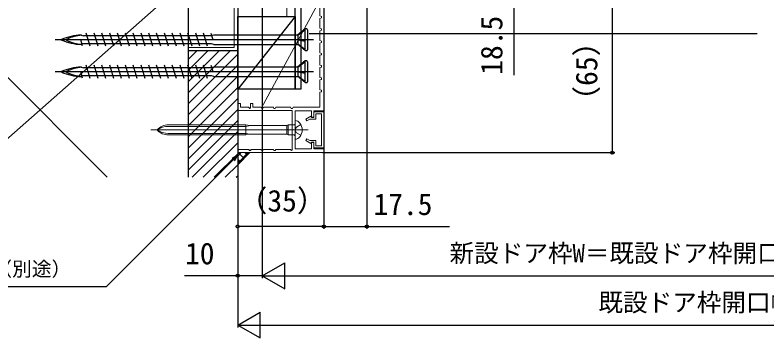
# Model space of a CAD drawing. Units: millimetres, scale not verified. Extents: x -525 to 525, y -783 to 779.
# Drawn here: x -311.5 to -5.9, y 61.4 to 192.6 of the extents above; entities that cross this region are included whole.
import ezdxf
from ezdxf.enums import TextEntityAlignment as Align

# ---------------------------------------------------------------- set-up
doc = ezdxf.new("R2010")
doc.units = ezdxf.units.MM
doc.header["$LTSCALE"] = 4
doc.layers.add('0-2_YKK_11', color=30, linetype='Continuous', lineweight=18)
for name, color, linetype in [('0-5_YKK_13', 4, 'Continuous'), ('0-7_YKK_D', 6, 'Continuous'), ('0-9_YSS_K', 3, 'Continuous'), ('0-A_YSS_KE', 3, 'Continuous')]:
    doc.layers.add(name, color=color, linetype=linetype)
doc.styles.add('ＭＳ ゴシック', font='')
doc.styles.get('ＭＳ ゴシック').set_extended_font_data('MS Gothic')

msp = doc.modelspace()

# ---------------------------------------------------------------- linework, layer by layer
at = {"layer": '0-2_YKK_11', "color": 7}
for p, q in [((-201.02, 144.152), (-201.02, 147.652)), ((-197.651, 149.702), (-197.7, 149.702)), ((-192.325, 145.902), (-256.358, 145.902)), ((-217.7, 143.852), (-249.184, 143.852))]:
    msp.add_line(p, q, dxfattribs=at)
at = {"layer": '0-2_YKK_11'}
msp.add_line((-211.417, 137.838), (-211.356, 137.72), dxfattribs=at)
at = {"layer": '0-2_YKK_11', "color": 4}
msp.add_lwpolyline([(-260.45, 207.201), (-222.4, 207.201), (-222.4, 179.401), (-241, 179.401), (-241, 178.201), (-221, 178.201), (-221, 191.901), (-201, 191.901), (-201, 198.201)], dxfattribs=at)
at = {"layer": '0-2_YKK_11'}
for points in [[(-211, 154.602), (-211.356, 154.82), (-186, 201.702), (-186, 153.702), (-190, 153.702), (-190, 151.002), (-191, 151.002), (-191, 153.702), (-197.7, 153.702), (-197.7, 138.202), (-191, 138.202), (-191, 140.902), (-190, 140.902), (-190, 138.202), (-186, 138.202), (-186, 136.702), (-211, 136.702), (-221, 136.702)], [(-187.6, 196.202), (-187.6, 192.202), (-186.9, 192.005), (-186.9, 191.399), (-187.6, 191.202), (-187.6, 187.202), (-186.9, 187.005), (-186.9, 186.399), (-187.6, 186.202), (-187.6, 182.202), (-186.9, 182.005), (-186.9, 181.399), (-187.6, 181.202), (-187.6, 177.202), (-186.9, 177.005), (-186.9, 176.399), (-187.6, 176.202), (-187.6, 172.202), (-186.9, 172.005), (-186.9, 171.399), (-187.6, 171.202), (-187.6, 167.202), (-186.9, 167.005), (-186.9, 166.399), (-187.6, 166.202), (-187.6, 162.202), (-186.9, 162.005), (-186.9, 161.399), (-187.6, 161.202), (-187.6, 155.102), (-198.5, 155.102), (-198.755, 154.602), (-199.245, 154.602), (-199.5, 155.102), (-205.5, 155.102)], [(-211.357, 154.82), (-211.5, 155.102), (-214.8, 155.102), (-214.8, 156.702), (-215.8, 156.702), (-215.8, 154.731), (-216.092, 154.611), (-216.583, 155.102), (-219.8, 155.102), (-219.8, 156.702), (-220.8, 156.702), (-220.8, 154.802)], [(-220.8, 154.802), (-220.8, 153.802), (-211, 153.802), (-211, 154.602)], [(-220.644, 137.72), (-220.5, 138.002), (-216.5, 138.002), (-216.245, 137.502), (-215.755, 137.502), (-215.5, 138.002), (-211.5, 138.002), (-211.357, 137.72), (-211, 137.502), (-210.644, 137.72), (-210.5, 138.002), (-206.5, 138.002), (-206.245, 137.502), (-205.755, 137.502), (-205.5, 138.002), (-199.583, 138.002), (-199.092, 137.511), (-198.8, 137.631), (-198.8, 153.802), (-211, 153.802)], [(-205.5, 155.102), (-205.755, 154.602), (-206.245, 154.602), (-206.5, 155.102), (-210.5, 155.102), (-210.644, 154.82), (-211, 154.602)], [(-221, 136.702), (-221, 137.502), (-220.644, 137.72)]]:
    msp.add_lwpolyline(points, dxfattribs=at)
msp.add_lwpolyline([(-186, 153.202), (-186, 138.702), (-190, 138.702), (-190, 140.802), (-191.1, 140.802), (-191.315, 140.428), (-193.3, 141.574), (-192.9, 142.267), (-191.748, 141.602), (-189.2, 141.602), (-189.2, 139.502), (-186.9, 139.502), (-186.9, 152.402), (-189.2, 152.402), (-189.2, 150.302), (-191.748, 150.302), (-192.9, 149.636), (-193.3, 150.329), (-191.315, 151.475), (-191.1, 151.102), (-190, 151.102), (-190, 153.202)], close=True, dxfattribs=at)
at = {"layer": '0-2_YKK_11', "color": 7}
for points in [[(-249.184, 147.952), (-217.7, 147.952), (-215.9, 147.652), (-201.02, 147.652), (-200.5, 147.952), (-200.5, 143.852), (-198, 143.852), (-197.7, 143.552)], [(-217.7, 147.952), (-217.7, 143.852), (-215.9, 144.152), (-217.7, 144.452), (-249.184, 144.452)], [(-249.184, 147.352), (-217.7, 147.352), (-215.9, 147.652)], [(-197.7, 148.252), (-198, 147.952), (-200.5, 147.952)], [(-195.308, 148.052), (-197.159, 147.047), (-197.768, 145.902), (-197.159, 144.757), (-195.308, 143.752)], [(-197.7, 149.702), (-197.7, 142.102), (-197.651, 142.102)], [(-215.9, 144.152), (-201.02, 144.152), (-200.5, 143.852)]]:
    msp.add_lwpolyline(points, dxfattribs=at)
for centre, radius, start, end in [((-249.184, 141.952), 6, 90, 138.82712), ((-249.184, 139.593), 7.759, 90, 125.59896), ((-197.651, 147.302), 2.4, 35.68536, 90), ((-199.6, 145.902), 4.8, 324.31464, 35.68536), ((-249.184, 149.852), 6, 221.1729, 270.00002), ((-249.184, 152.21), 7.759, 234.40101, 270.00002), ((-197.651, 144.502), 2.4, 270.00002, 324.31464)]:
    msp.add_arc(centre, radius, start, end, dxfattribs=at)
at = {"layer": '0-5_YKK_13'}
for p, q in [((-193.555, 186.902), (-196.671, 184.402)), ((-193.555, 186.525), (-196.499, 184.251)), ((-193.555, 178.102), (-193.555, 186.902)), ((-192.955, 186.902), (-193.555, 186.902)), ((-192.655, 186.602), (-192.655, 178.402)), ((-284.655, 184.402), (-283.706, 184.176)), ((-231.487, 184.176), (-283.706, 184.176)), ((-280.904, 179.852), (-282.546, 185.152)), ((-277.724, 179.852), (-279.366, 185.152)), ((-274.544, 179.852), (-276.186, 185.152)), ((-271.364, 179.852), (-273.006, 185.152)), ((-268.184, 179.852), (-269.826, 185.152)), ((-265.004, 179.852), (-266.646, 185.152)), ((-261.824, 179.852), (-263.466, 185.152)), ((-258.644, 179.852), (-260.286, 185.152)), ((-255.464, 179.852), (-257.106, 185.152)), ((-252.284, 179.852), (-253.926, 185.152)), ((-249.104, 179.852), (-250.746, 185.152)), ((-245.924, 179.852), (-247.566, 185.152)), ((-242.744, 179.852), (-244.386, 185.152)), ((-239.564, 179.852), (-241.206, 185.152)), ((-236.384, 179.852), (-238.026, 185.152)), ((-233.204, 179.852), (-234.846, 185.152)), ((-230.968, 182.502), (-231.746, 185.013)), ((-230.655, 184.402), (-231.494, 184.197)), ((-196.671, 184.402), (-230.655, 184.402)), ((-196.671, 184.402), (-196.499, 184.251)), ((-196.499, 184.251), (-196.499, 182.548)), ((-9.904, 184.858), (-192, 184.858)), ((-190.155, 182.502), (-295.155, 182.502)), ((-284.004, 179.991), (-284.781, 182.502)), ((-284.655, 180.602), (-284.222, 180.695)), ((-233.506, 180.827), (-284.263, 180.827)), ((-231.671, 180.827), (-233.506, 180.827)), ((-230.655, 180.602), (-231.671, 180.827)), ((-230.655, 180.602), (-196.534, 180.602)), ((-196.671, 182.558), (-193.555, 182.032)), ((-196.499, 182.332), (-196.671, 182.558)), ((-196.499, 182.548), (-196.671, 182.558)), ((-193.555, 178.102), (-196.671, 180.717)), ((-196.499, 180.71), (-196.671, 180.717)), ((-193.555, 182.108), (-196.499, 182.548)), ((-193.555, 181.789), (-196.499, 182.332)), ((-196.499, 182.332), (-196.499, 180.71)), ((-193.555, 178.418), (-196.499, 180.71)), ((-193.555, 178.102), (-192.955, 178.102)), ((-284.655, 171.402), (-283.706, 171.176)), ((-231.487, 171.176), (-283.706, 171.176)), ((-280.904, 166.852), (-282.546, 172.152)), ((-277.724, 166.852), (-279.366, 172.152)), ((-274.544, 166.852), (-276.186, 172.152)), ((-271.364, 166.852), (-273.006, 172.152)), ((-268.184, 166.852), (-269.826, 172.152)), ((-265.004, 166.852), (-266.646, 172.152)), ((-261.824, 166.852), (-263.466, 172.152)), ((-258.644, 166.852), (-260.286, 172.152)), ((-255.464, 166.852), (-257.106, 172.152)), ((-252.284, 166.852), (-253.926, 172.152)), ((-249.104, 166.852), (-250.746, 172.152)), ((-245.924, 166.852), (-247.566, 172.152)), ((-242.744, 166.852), (-244.386, 172.152)), ((-239.564, 166.852), (-241.206, 172.152)), ((-236.384, 166.852), (-238.026, 172.152)), ((-233.204, 166.852), (-234.846, 172.152)), ((-230.968, 169.502), (-231.746, 172.013)), ((-230.655, 171.402), (-231.494, 171.197)), ((-196.671, 171.402), (-230.655, 171.402)), ((-193.555, 173.902), (-196.671, 171.402)), ((-196.671, 171.402), (-196.499, 171.251)), ((-193.555, 173.525), (-196.499, 171.251)), ((-196.499, 171.251), (-196.499, 169.548)), ((-193.555, 165.102), (-193.555, 173.902)), ((-192.955, 173.902), (-193.555, 173.902)), ((-192.655, 173.602), (-192.655, 165.402)), ((-190.155, 169.502), (-295.155, 169.502)), ((-284.004, 166.991), (-284.781, 169.502)), ((-196.671, 169.558), (-193.555, 169.032)), ((-196.499, 169.332), (-196.671, 169.558)), ((-196.499, 169.548), (-196.671, 169.558)), ((-193.555, 169.108), (-196.499, 169.548)), ((-193.555, 168.789), (-196.499, 169.332)), ((-196.499, 169.332), (-196.499, 167.71)), ((-284.655, 167.602), (-284.222, 167.695)), ((-233.506, 167.827), (-284.263, 167.827)), ((-231.671, 167.827), (-233.506, 167.827)), ((-230.655, 167.602), (-231.671, 167.827)), ((-230.655, 167.602), (-196.534, 167.602)), ((-193.555, 165.102), (-196.671, 167.717)), ((-196.499, 167.71), (-196.671, 167.717)), ((-193.555, 165.418), (-196.499, 167.71)), ((-193.555, 165.102), (-192.955, 165.102))]:
    msp.add_line(p, q, dxfattribs=at)
msp.add_lwpolyline([(-195.3, 199.202), (-195.3, 162.502), (-197.6, 162.502), (-197.6, 199.202), (-211, 199.202)], dxfattribs=at)
for centre, radius, start, end in [((-192.955, 186.602), 0.3, 0, 90), ((-283.708, 161.786), 22.635, 92.39615, 113.10664), ((-283.152, 166.617), 17.748, 93.82521, 114.39311), ((-292.538, 182.502), 0.117, 117.35017, 242.64983), ((-283.708, 203.217), 22.635, 246.89336, 267.60385), ((-290.343, 182.502), 0.312, 116.38444, 243.61556), ((-283.152, 198.386), 17.748, 245.60689, 266.19629), ((-192.955, 178.402), 0.3, 270, 0), ((-283.708, 148.786), 22.635, 92.39615, 113.10664), ((-283.152, 153.617), 17.748, 93.82521, 114.39311), ((-192.955, 173.602), 0.3, 0, 90), ((-292.538, 169.502), 0.117, 117.35017, 242.64983), ((-283.708, 190.217), 22.635, 246.89336, 267.60385), ((-290.343, 169.502), 0.312, 116.38444, 243.61556), ((-283.152, 185.386), 17.748, 245.60689, 266.19629), ((-192.955, 165.402), 0.3, 270, 0)]:
    msp.add_arc(centre, radius, start, end, dxfattribs=at)
at = {"layer": '0-7_YKK_D'}
for p, q in [((-168.5, 220.202), (-168.5, 105.702)), ((-68.785, 201.702), (-68.785, 136.702)), ((-211, 200.502), (-211, 85.698)), ((-211, 200.502), (-211, 85.698)), ((-186, 200.702), (-186, 105.702)), ((-221, 198.202), (-221, 85.698)), ((-221, 135.702), (-221, 105.702)), ((-186.5, 136.702), (-67.785, 136.702)), ((-186, 136.196), (-186, 105.702)), ((-186, 106.702), (-221, 106.702)), ((-221, 97.202), (-221, 65.698)), ((-211, 86.698), (-201.907, 91.948)), ((-201.907, 81.448), (-201.907, 91.948)), ((-211, 86.698), (-201.907, 81.448)), ((-211, 86.698), (-192.813, 86.698)), ((-200.5, 86.698), (182.5, 86.698)), ((-221, 66.698), (-211.907, 71.948)), ((-211.907, 61.448), (-211.907, 71.948)), ((-221, 66.698), (-211.907, 61.448)), ((-221, 66.698), (-202.814, 66.698)), ((-210.5, 66.698), (192.5, 66.698))]:
    msp.add_line(p, q, dxfattribs=at)
for points in [[(-108.785, 220.202), (-108.785, 201.702), (-108.785, 168.152)], [(-221, 135.599), (-222.803, 133.796), (-274.397, 82.202), (-358.772, 82.202)], [(-222.32, 133.312), (-221, 135.599), (-223.286, 134.279)], [(-186, 106.702), (-168.5, 106.702), (-134.95, 106.702)], [(-211, 86.698), (-221, 86.698), (-242.55, 86.698)]]:
    msp.add_lwpolyline(points, dxfattribs=at)
for centre in [(-68.785, 136.702), (-221, 106.702), (-186, 106.702), (-186, 106.702), (-168.5, 106.702), (-221, 86.698)]:
    msp.add_circle(centre, 0.637, dxfattribs=at)
at = {"layer": '0-9_YSS_K'}
for p, q in [((-352.855, 205.557), (-274, 126.702)), ((-241, 207.202), (-332.428, 126.702)), ((-197.6, 191.901), (-221, 162.502)), ((-241, 161.146), (-223.952, 178.194)), ((-241, 165.636), (-228.453, 178.183)), ((-241, 170.126), (-232.954, 178.172)), ((-241, 174.616), (-237.455, 178.161)), ((-241, 156.656), (-221, 176.656)), ((-241, 152.165), (-221, 172.165)), ((-241, 147.675), (-221, 167.675)), ((-241, 143.185), (-221, 163.185)), ((-241, 138.695), (-221, 158.695)), ((-241, 134.205), (-221, 154.205)), ((-241, 129.715), (-221, 149.715)), ((-239.523, 126.702), (-221, 145.225)), ((-235.033, 126.702), (-221, 140.734)), ((-230.543, 126.702), (-221, 136.244)), ((-221, 131.701), (-216, 136.701)), ((-221, 135.261), (-219.559, 136.701)), ((-221, 132.433), (-216.731, 136.701)), ((-218.404, 134.297), (-220.808, 136.701)), ((-216.99, 135.711), (-217.979, 136.701)), ((-226.053, 126.702), (-221, 131.754)), ((-219.818, 132.883), (-221, 134.065)), ((-221.562, 126.702), (-221, 127.264))]:
    msp.add_line(p, q, dxfattribs=at)
msp.add_lwpolyline([(-221, 191.901), (-197.6, 191.901), (-197.6, 162.502), (-221, 162.502)], close=True, dxfattribs=at)
msp.add_lwpolyline([(-241, 126.702), (-241, 178.201), (-221, 178.201), (-221, 126.702)], dxfattribs=at)
at = {"layer": '0-A_YSS_KE'}
msp.add_lwpolyline([(-241, 126.702), (-241, 207.202), (-305, 207.202)], dxfattribs=at)

# ---------------------------------------------------------------- texts
at = {"layer": '0-7_YKK_D', "style": 'ＭＳ ゴシック'}
for s, p in [('18.5', (-110.785, 168.311)), ('（65）', (-72.216, 151.781))]:
    msp.add_text(s, height=8.798, rotation=90, dxfattribs=at).set_placement(p, align=Align.BOTTOM_LEFT)
for s, height, p in [('（35）', 8.798, (-220.92, 110.134)), ('17.5', 8.798, (-165.791, 108.702)), ('10', 8.798, (-242.391, 88.698)), ('新設ドア枠W＝既設ドア枠開口幅KW－20', 7.331, (-134.909, 90.005)), ('シーリング（別途）', 5.865, (-360.644, 84.779)), ('既設ドア枠開口幅KW', 7.331, (-74.426, 70.005))]:
    msp.add_text(s, height=height, dxfattribs=at).set_placement(p, align=Align.BOTTOM_LEFT)

doc.saveas('drawing.dxf')
